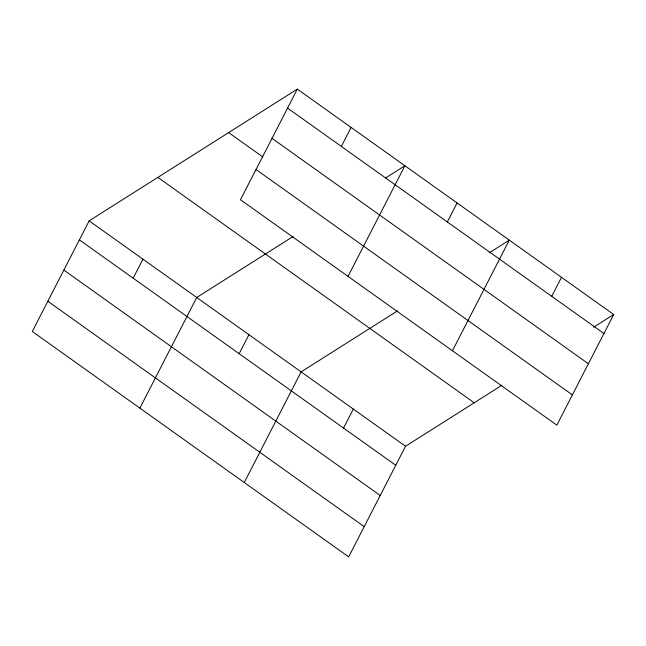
<?xml version="1.0" encoding="UTF-8"?>
<svg xmlns="http://www.w3.org/2000/svg" width="646" height="646" viewBox="0 0 646 646"><rect width="100%" height="100%" fill="white"/><g stroke="black" fill="none" stroke-linecap="round" stroke-linejoin="round"><path stroke-width="0.97" d="M297.33 89.116L240.474 199.743L556.844 425.141L613.7 314.513L297.33 89.116L89.156 220.859L32.3 331.487L348.67 556.884L405.526 446.257L502.031 385.186M133.173 278.176L142.936 259.175M139.867 408.119L196.723 297.491L293.227 236.42M341.346 146.432L351.109 127.432M239.157 353.685L248.92 334.685M348.041 276.375L404.897 165.747L385.63 177.941M244.269 482.505L301.125 371.878L397.629 310.807M447.331 221.949L457.093 202.941M343.559 428.072L353.322 409.063M452.442 350.762L509.298 240.134L489.192 252.861M551.732 296.328L561.495 277.328M593.593 327.239L613.7 314.513M287.567 108.116L603.937 333.522M272.023 138.357L588.393 363.755M228.636 132.591L262.857 156.97M256.018 169.502L572.38 394.908M157.85 177.384L474.221 402.781M89.156 220.859L405.526 446.257M79.385 239.86L395.756 465.265M63.849 270.093L380.219 495.498M47.836 301.246L364.207 526.652"/></g></svg>
